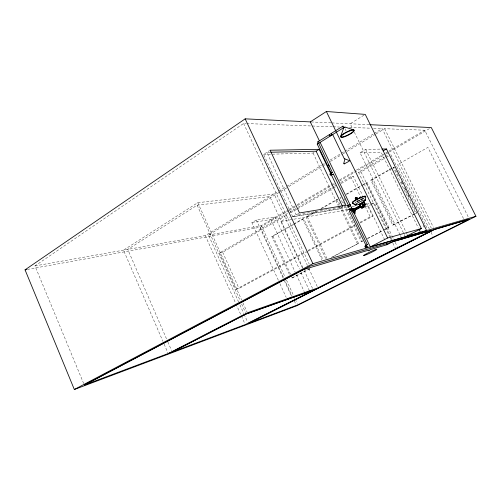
<?xml version="1.0" encoding="UTF-8"?>
<svg xmlns="http://www.w3.org/2000/svg" width="501" height="501" viewBox="0 0 501 501"><rect width="100%" height="100%" fill="white"/><g stroke="black" fill="none" stroke-linecap="round" stroke-linejoin="round"><path stroke-width="0.38" stroke-dasharray="2.5 1.88" d="M362.655 199.699L361.171 199.949L361.327 200.475M361.19 199.943L360.57 198.978M83.68 383.541L34.976 265.918L243.599 123.465L245.935 123.553M364.841 197.544L355.284 202.404M269.945 152.254L266.82 152.329L296.147 214.898L342.834 207.063L339.709 208.817L292.784 216.833L263.576 154.414L269.425 150.644M307.476 265.561L274.091 193.981L197.789 202.686L123.49 250.156L162.9 341.3M302.786 267.459L269.807 196.574L197.15 205.191L127.755 249.398L166.608 339.077M363.939 115.205L350.224 123.766L352.616 128.682M263.576 154.414L313.081 153.068L315.498 151.571M34.976 265.918L205.272 235.589L278.099 191.557M278.763 191.157L286.102 186.716M286.772 186.316L321.467 165.336M322.137 164.935L324.805 163.32M330.14 160.088L340.818 153.638M341.488 153.231L344.156 151.621M344.826 151.214L373.514 133.867M374.184 133.466L382.188 128.625L431.236 227.98M238.639 302.053L208.472 235.019L280.153 191.77M280.823 191.363L288.188 186.923M288.858 186.516L323.026 165.9M323.696 165.499L325.036 164.691M330.391 161.454L342.452 154.176M343.122 153.776L346.473 151.753M347.143 151.352L375.274 134.374M375.944 133.967L384.655 128.713L424.729 130.204L468.322 217.077M400.011 234.769L360.075 152.749L365.667 149.417L381.073 149.091M278.343 280.247L251.884 222.663L256.38 220.002L275.162 216.914L299.36 269.012M251.884 222.663L270.772 219.476L275.162 216.914M208.472 235.019L261.353 225.6L288.363 209.831M289.033 209.443L296.46 205.103M297.137 204.709L334.267 183.028M339.665 179.878L355.873 170.415M356.543 170.021L384.9 153.463M385.576 153.068L388.275 151.49M388.951 151.095L424.729 130.204M27.355 269.425L260.357 227.222L288.733 210.677M289.409 210.282L296.842 205.949M297.519 205.554L332.651 185.069M333.328 184.681L334.674 183.892M339.409 181.13L385.35 154.346M386.027 153.951L388.726 152.379M389.402 151.985L429.939 128.35M307.564 251.458L239.015 288.47L235.958 289.378L219.544 252.955L289.49 212.299M290.16 211.91L297.575 207.602M298.245 207.207L333.96 186.453M334.63 186.059L335.977 185.276M340.699 182.533L350.8 176.659L353.412 176.421L362.542 195.309M390.11 237.411L358.484 172.169L384.43 157.089M385.1 156.7L388.425 154.765M219.544 252.955L222.682 252.279L288.05 214.347M290.743 212.787L296.811 209.268M297.481 208.873L332.52 188.545M333.196 188.151L335.889 186.585M341.281 183.46L353.412 176.421M358.484 172.169L361.058 171.962L385.432 157.815M386.108 157.427L388.814 155.855M302.573 268.248L280.829 221.505L287.549 217.622L289.772 217.246M292.784 216.833L298.853 213.338M289.302 274.204L271.855 236.441L293.279 224.241M293.949 223.866L302.654 218.906L303.712 218.718L323.17 260.138M325.675 258.579L306.092 216.952L316.187 211.203M320.903 208.516L336.384 199.705L337.53 199.536L340.192 205.103M346.11 194.169L362.091 185.069M362.755 184.687L366.087 182.79L367.17 182.671L388.908 227.448L383.453 230.31M414.621 213.958L392.721 225.162L370.809 180.103L391.813 168.142M271.855 236.441L272.957 236.215L293.016 224.805M293.68 224.423L303.712 218.718M306.092 216.952L307.295 216.739L317.371 211.002M321.404 208.71L337.53 199.536M346.567 194.394L361.19 186.071M361.854 185.696L367.17 182.671M370.809 180.103L371.88 179.991L392.17 168.449M392.847 168.06L394.199 167.29L396.961 172.908M365.298 206.581L368.367 206.036L370.953 204.615M371.598 204.264L374.184 202.842L390.98 237.48M235.958 289.378L305.36 251.865M308.09 250.387L355.178 224.93M359.956 222.35L370.189 216.814L372.688 216.294L365.586 201.609M308.253 251.089L354.865 225.92M360.351 222.958L372.688 216.294M309.775 268.68L291.244 278.399L310.125 268.724M331.174 257.451L358.497 243.392L340.523 205.798M343.799 205.278L361.234 241.682L362.599 240.968M367.377 238.457L382.413 230.573M383.096 230.209L388.908 227.448M392.721 225.162L416.644 212.9L404.213 187.643M333.002 256.762L358.497 243.392M367.772 238.532L382.77 230.667M415.298 213.608L416.644 212.9M361.234 241.682L362.317 241.388L344.926 205.097M280.829 221.505L293.116 219.338M293.887 219.2L347.638 209.7M292.741 216.739L346.573 207.552M351.94 206.637L355.779 205.98M366.513 204.151L374.184 202.842M341.25 197.419L340.116 197.582L343.467 204.577M394.199 167.29L393.172 167.372L415.68 213.119M360.075 152.749L381.098 152.129L418.254 227.792M246.711 123.578L332.357 126.766M333.134 126.797L339.365 127.029M349.485 127.404L370.508 128.187M373.627 128.306L382.188 128.625M311.065 121.937L331.029 122.87M331.794 122.908L368.93 124.643M358.146 201.59L357.363 200.312M357.407 201.634L357.006 200.982M361.453 199.329L361.703 199.811M463.525 218.593L427.879 147.4L397.637 164.622L429.269 228.763M384.655 128.713L433.39 227.348M430.992 232.251L433.052 236.434M390.849 154.677L427.66 229.377M401.802 181.944L402.835 184.036M404.889 188.219L405.923 190.311M407.977 194.488L409.01 196.58M423.076 225.156L424.103 227.247M397.306 173.609L399.378 177.817M401.107 181.324L402.829 184.831M365.667 149.417L405.891 231.788M406.236 232.483L407.257 234.574M354.332 132.189L405.334 236.754M400.349 235.47L401.032 236.873M371.88 179.991L393.742 224.911M345.101 128.857L346.066 130.83M361.058 171.962L391.763 235.232M392.108 235.933L393.811 239.453M395.176 242.265L397.224 246.479M366.087 182.79L387.874 227.704M391.319 238.175L392.659 240.95M390.454 238.113L391.131 239.516M392.834 243.023L395.214 247.932M368.367 206.036L384.674 239.766M350.8 176.659L359.987 195.678M361.346 198.496L362.029 199.905M365.091 206.249L370.189 216.814M344.187 198.377L345.202 200.494M343.592 202.304L344.594 204.395M336.384 199.705L339.052 205.291M339.384 205.986L357.407 243.686M313.081 153.068L337.987 205.21M338.325 205.911L339.709 208.817M307.295 216.739L327.159 258.948M302.654 218.906L321.824 259.725M243.599 123.465L309.198 264.002M308.773 268.354L317.227 286.484M304.107 270.296L312.693 288.745M300.995 272.531L309.173 290.129M270.772 219.476L295.064 271.905M296.379 274.736L304.257 291.739M272.957 236.215L290.668 274.523M291 275.231L292.308 278.068M261.353 225.6L285.163 277.241M286.466 280.072L293.642 295.634M293.968 296.341L294.945 298.458M295.271 299.166L297.231 303.412M260.357 227.222L283.848 278.212M284.173 278.919L292.002 295.916M294.287 300.876L295.922 304.414M256.38 220.002L283.078 277.961M284.38 280.792L291.544 296.341M279.978 283.804L286.184 297.312M222.682 252.279L239.015 288.47M197.789 202.686L241.632 299.949M242.91 302.786L247.068 312.017M197.15 205.191L240.06 300.462M241.664 304.013L245.509 312.543M239.923 304.902L243.768 313.463M244.093 314.177L247.619 322.018M205.272 235.589L235.658 303.218M235.977 303.932L241.1 315.317M241.419 316.031L244.939 323.865M167.854 341.945L171.58 350.556M164.14 344.168L167.866 352.779M363.544 198.365A7.515 1.021 -25.7 0 1 355.384 202.335M363.281 198.102A7.315 0.996 -25.8 0 1 355.334 201.972"/><path stroke-width="0.75" d="M363.419 206.306L363.789 205.761M365.523 200.024L365.755 196.549M364.29 205.623L363.67 205.429M363.557 204.709L365.191 204.295L363.695 201.302M356.975 198.139L355.885 198.145M356.956 199.147C356.637 198.39 355.359 199.805 357.144 199.304M349.491 160.658L349.385 160.345L349.241 161.178L344.149 163.946M331.455 172.933L331.073 172.964L317.214 144.044L317.953 143.499L318.717 143.349L332.363 172.482M318.717 143.349L318.354 143.693M340.624 136.579L343.699 127.899L344.481 127.323L345.208 127.141L353.888 129.947M361.202 206.75L355.553 209.813L354.489 212.155L353.311 209.218L352.735 209.318L354.345 212.186M361.396 206.625L355.697 209.787L354.483 212.136M331.073 172.964L332.583 172.263M333.409 174.091L348.333 205.084L346.811 205.786L347.356 205.654M351.464 208.904C354.721 209.399 355.04 207.752 351.445 208.93C351.771 211.785 357.019 216.526 354.432 210.339M351.733 208.76L354.971 213.32M364.44 205.698L363.995 205.823M363.438 204.671L363.789 204.533M363.858 204.702C364.615 203.575 365.035 205.974 363.908 205.178M367.026 246.68L366.607 247.068L366.657 246.066L365.955 245.559M365.999 245.371L349.404 211.197L350.186 210.714L350.925 210.489L367.333 244.695L366.914 244.951M331.418 135.045L330.892 135.232M359.731 204.59L359.943 204.621M359.9 204.803L361.966 203.631M359.743 204.765L360.113 204.608M362.423 203.575L361.854 203.594M363.507 205.823L363.45 205.554A0.845 0.338 61 0 0 363.983 206.086A0.845 0.338 61 0 0 364.152 205.654M363.482 206.061L363.569 205.642M331.305 135.045L330.904 135.195M344.976 127.047L343.554 127.605L343.924 127.617M365.799 245.409L367.333 244.695M359.349 204.308L359.029 204.514M359.655 204.621L360.181 204.402M361.471 203.519L362.73 202.874M362.248 203.588L362.542 203.112M362.273 203.694L362.542 203.337L362.117 203.281M344.293 158.723L332.551 134.268M343.918 163.27L344.149 163.833M360.438 197.212C357.382 199.085 361.584 197.137 360.588 197.162M360.432 197.619C361.634 196.636 358.528 198.578 359.937 197.926M369.713 124.68L431.292 127.561L475.95 216.282L296.573 305.835L74.336 389.496L25.05 269.845L245.171 118.85L310.294 121.9L326.376 111.504L365.248 114.391L421.379 228.562L405.334 236.754L370.314 246.924L352.779 210.401M348.959 207.076L347.882 207.577M359.649 197.526L360.67 196.974L360.131 197.419M355.741 197.87L355.466 198.296M356.568 198.12L356.756 197.651L355.622 197.989A1.102 0.413 -19 0 0 355.535 198.703M359.248 204.258L360.551 203.638M359.586 204.483L361.86 203.456M360.532 204.057L359.323 204.746L360.037 204.665M356.386 199.379L356.449 199.699M362.029 203.65L362.486 203.487M369.826 250.237L368.498 250.857M344.362 158.685L349.466 160.639M317.816 141.858L329.414 134.6M330.992 133.617L342.841 126.196M318.699 143.273L330.297 136.028M331.875 135.045L343.736 127.642M356.499 199.473L356.9 199.329M270.728 152.235L316.106 151.202L319.143 149.317L345.972 205.31L299.529 212.95L270.077 150.225L319.143 149.317M383.108 150.945L386.465 148.979L426.633 230.548L421.009 233.397M360.131 203.857L358.954 204.552L359.555 204.571M361.271 206.662L362.618 205.98M367.953 246.686L366.676 247.231L367.026 247.131M353.311 209.218L353.656 209.393L353.017 209.506L360.614 205.542L354.288 209.042M352.992 209.844L360.376 205.842L360.05 205.642M355.303 208.698L358.772 206.863M363.031 204.402L362.542 203.218L363.031 204.402L364.916 204.051L365.342 205.26L364.559 204.502L364.553 203.995L364.941 204.114L364.565 204.164M363.075 205.842L363.989 205.999L364.095 205.617M359.987 203.801L361.465 203.08M360.238 204.082L361.102 203.644M360.419 204.132L360.808 204.051M361.565 206.487L362.261 206.136M74.336 389.496L312.881 263.676L475.95 216.282M368.341 250.262L303.23 269.663L84.312 385.05L310.182 266.112L432.3 230.141L392.997 241.639L387.054 244.682L369.838 249.811M370.314 246.924L387.617 237.981L421.379 228.562M348.308 205.21L347.638 206.393L348.984 206.556A0.839 0.351 60.8 0 1 348.339 205.686A0.839 0.351 60.8 0 1 348.552 205.147M432.3 230.141L317.878 287.881L247.419 312.793L168.198 353.562M313.35 290.167L246.148 313.97L172.206 351.99L246.173 314.033L313.375 290.223L245.258 324.573L84.312 385.05M402.059 238.971L407.939 235.971L426.633 230.548M287.161 299.441L291.883 297.074M304.909 293.154L309.512 290.862M469.368 219.162L434.423 229.445L248.289 323.496L297.882 304.827L469.393 219.213L434.455 229.508L248.289 323.496M343.792 163.276L344.895 159.099M360.513 203.625L361.002 203.393M360.707 203.876L361.127 203.763M361.171 203.882L361.528 203.725M360.996 203.419L362.311 202.767M361.096 203.688L361.947 203.287M360.325 204.195L360.808 203.982M360.307 204.214L360.845 204.032M332.063 174.58L331.38 173.152M362.555 206.036L362.937 205.848M361.434 203.224L362.536 202.736M332.482 174.642L331.925 174.736L333.409 174.004M361.565 206.832L360.826 207.019L361.327 206.913M348.903 209.33L348.539 209.399L350.061 208.692M362.837 205.924L363.419 205.704M361.816 203.481L362.38 203.3M395.552 248.634L397.907 247.889M426.846 232.821L429.031 232.17M317.603 144.044L317.214 144.044M361.409 207.082L363.776 205.654M359.518 204.496L355.691 205.009M362.254 202.805L362.818 202.755L362.455 203.444M362.179 202.949L362.624 202.936M353.055 209.499L352.754 209.349M25.05 269.845L26.591 269.563M362.392 203.199L363.093 204.302M363.538 201.358L365.06 203.97M359.073 204.571L359.411 204.565M381.843 149.073L386.465 148.979M352.41 202.667L354.727 204.276M352.378 203.055L355.215 205.028M350.18 208.942L349.372 210.007L350.806 210.238A0.839 0.351 60.9 0 1 350.055 209.236A0.839 0.351 60.9 0 1 350.406 208.817M363.657 205.448L363.488 205.103M418.942 229.195L420.665 232.696M326.376 111.504L387.617 237.981M386.371 243.279L387.054 244.682M363.519 201.389L364.828 204.095M310.294 121.9L319.4 140.862M320.076 142.271L352.109 208.992M328.418 164.685L329.088 166.081M316.106 151.202L342.502 206.368M245.171 118.85L312.881 263.676M363.494 201.408L364.741 204.132M363.331 201.465L364.258 203.487M343.805 127.454A0.852 0.319 58.7 0 1 343.235 127.386A0.852 0.319 58.7 0 1 342.778 126.302A0.852 0.319 58.7 0 1 343.429 126.559M351.996 209.443A0.839 0.351 60.9 0 1 351.364 208.385A0.839 0.351 60.9 0 1 351.821 208.14A0.839 0.351 60.9 0 1 352.378 209.249M350.976 209.631A0.839 0.351 60.9 0 1 350.75 210.226M349.297 206.212A0.839 0.351 60.8 0 1 348.972 206.594M366.669 246.68A0.845 0.357 62.3 0 1 366.369 247.118A0.845 0.357 62.3 0 1 365.736 246.223A0.845 0.357 62.3 0 1 365.924 245.628M365.88 247.275A0.845 0.357 62.3 0 1 365.386 247.419A0.845 0.357 62.3 0 1 364.872 246.342A0.845 0.357 62.3 0 1 365.367 246.204M331.969 174.592A0.833 0.344 59.6 0 1 331.411 174.467A0.833 0.344 59.6 0 1 330.954 173.515A0.833 0.344 59.6 0 1 331.355 173.308M330.892 174.743A0.833 0.351 59.6 0 1 330.597 175.262A0.833 0.351 59.6 0 1 329.921 174.179A0.833 0.351 59.6 0 1 330.453 174.035M318.78 143.079A0.833 0.338 58.5 0 1 318.229 143.086A0.833 0.338 58.5 0 1 317.734 142.046A0.833 0.338 58.5 0 1 318.285 142.046M330.316 135.514A0.839 0.332 58.6 0 1 330.021 135.978A0.839 0.332 58.6 0 1 329.339 134.888A0.839 0.332 58.6 0 1 329.877 134.8M331.894 134.525A0.839 0.332 58.6 0 1 331.593 134.994A0.839 0.332 58.6 0 1 330.917 133.899A0.839 0.332 58.6 0 1 331.449 133.811M357.038 199.022A1.102 0.413 -19 0 0 357.382 198.371A1.102 0.413 -19 0 0 356.098 198.534L355.854 198.659A1.102 0.413 -19 0 0 355.459 199.273A1.102 0.413 -19 0 0 356.53 199.248M355.867 197.87A1.102 0.413 -19 0 1 357.088 197.676A1.102 0.413 -19 0 1 357.019 198.221M355.885 197.757A0.852 0.319 -19 0 1 356.881 197.632A0.852 0.319 -19 0 1 356.612 198.139M355.491 198.377A0.852 0.319 -19 0 1 355.697 197.851M364.296 205.717A0.664 0.607 80.9 0 1 363.513 206.306M364.052 205.579A0.664 0.607 80.9 0 1 363.438 206.381M363.181 204.659A1.948 1.779 81.3 0 1 362.962 204.32M362.643 204.489A2.712 2.461 81 0 1 362.711 204.677M363.826 205.629A0.664 0.607 80.8 0 1 363.519 206.362M356.48 204.815A5.787 0.764 -25.7 0 1 357.113 203.281A5.787 0.764 -25.7 0 1 364.709 199.912A5.787 0.764 -25.7 0 1 362.705 202.053M353.005 203.037A7.515 1.021 -25.7 0 1 358.372 198.853A7.515 1.021 -25.7 0 1 365.436 196.987M353.017 202.648A7.315 0.996 -25.8 0 1 356.555 199.429A7.315 0.996 -25.8 0 1 365.292 196.11M365.085 199.717A5.549 0.733 -25.7 0 1 364.402 200.65M355.766 204.665A5.549 0.733 -25.7 0 1 355.309 204.684M363.225 204.621A0.845 0.338 61 0 1 363.532 204.652M361.722 208.209L364.039 207.182L361.722 208.209M366.394 254.677A7.427 0.507 -25.3 0 0 376.827 249.341A7.427 0.507 -25.3 0 0 367.158 253.356A7.427 0.507 -25.3 0 0 366.394 254.677M343.792 136.648A7.471 1.628 -26.6 0 0 354.063 130.341A7.471 1.628 -26.6 0 0 344.174 133.335A7.471 1.628 -26.6 0 0 343.792 136.648M343.937 136.942A7.471 1.622 -26.6 0 0 354.207 130.636A7.471 1.622 -26.6 0 0 344.325 133.635A7.471 1.622 -26.6 0 0 343.937 136.942M349.635 204.821A0.839 0.351 60.8 0 0 350.487 205.898A0.839 0.351 60.8 0 0 350.262 204.715A0.839 0.351 60.8 0 0 349.635 204.821"/></g></svg>
